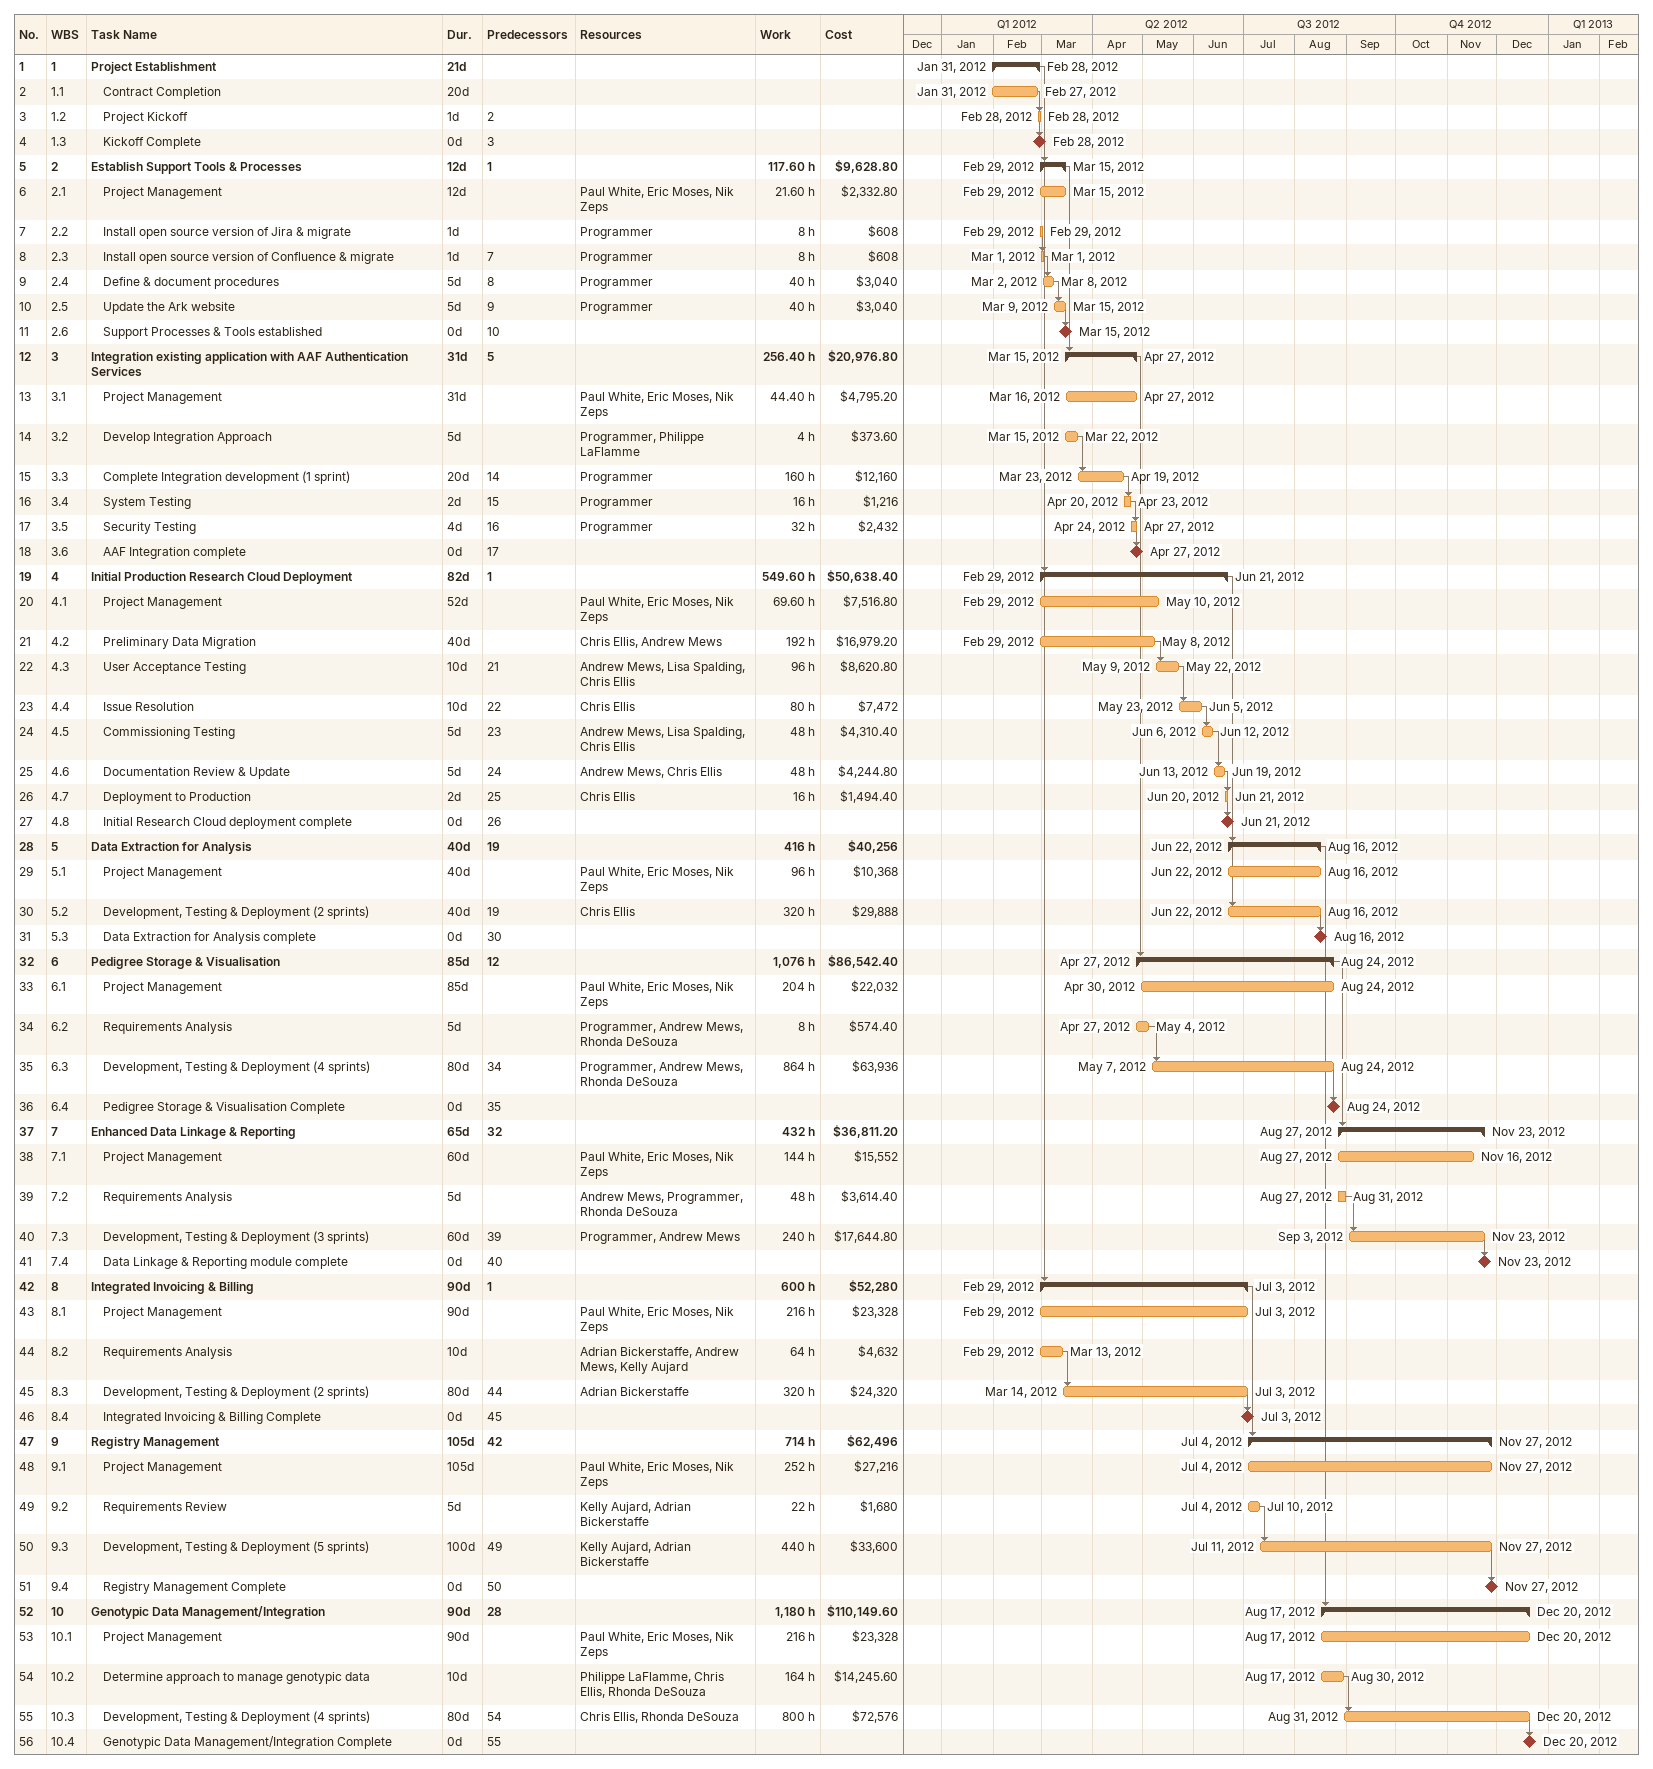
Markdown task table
| ID | WBS | Task | Duration | Start | Finish | Predecessors | Resources | Work (h) | Cost ($) |
|---|---|---|---|---|---|---|---|---|---|
| 1 | 1 | **Project Establishment** | 21d | 2012-01-31 | 2012-02-28 |  |  |  |  |
| 2 | 1.1 | Contract Completion | 20d | 2012-01-31 | 2012-02-27 |  |  |  |  |
| 3 | 1.2 | Project Kickoff | 1d | 2012-02-28 | 2012-02-28 | 2 |  |  |  |
| 4 | 1.3 | Kickoff Complete | 0d | 2012-02-28 | 2012-02-28 | 3 |  |  |  |
| 5 | 2 | **Establish Support Tools & Processes** | 12d | 2012-02-29 | 2012-03-15 | 1 |  | 117.60 | 9628.80 |
| 6 | 2.1 | Project Management | 12d | 2012-02-29 | 2012-03-15 |  | Paul White, Eric Moses, Nik Zeps | 21.60 | 2332.80 |
| 7 | 2.2 | Install open source version of Jira & migrate | 1d | 2012-02-29 | 2012-02-29 |  | Programmer | 8 | 608 |
| 8 | 2.3 | Install open source version of Confluence & migrate | 1d | 2012-03-01 | 2012-03-01 | 7 | Programmer | 8 | 608 |
| 9 | 2.4 | Define & document procedures | 5d | 2012-03-02 | 2012-03-08 | 8 | Programmer | 40 | 3040 |
| 10 | 2.5 | Update the Ark website | 5d | 2012-03-09 | 2012-03-15 | 9 | Programmer | 40 | 3040 |
| 11 | 2.6 | Support Processes & Tools established | 0d | 2012-03-15 | 2012-03-15 | 10 |  |  |  |
| 12 | 3 | **Integration existing application with AAF Authentication Services** | 31d | 2012-03-15 | 2012-04-27 | 5 |  | 256.40 | 20976.80 |
| 13 | 3.1 | Project Management | 31d | 2012-03-16 | 2012-04-27 |  | Paul White, Eric Moses, Nik Zeps | 44.40 | 4795.20 |
| 14 | 3.2 | Develop Integration Approach | 5d | 2012-03-15 | 2012-03-22 |  | Programmer, Philippe LaFlamme | 4 | 373.60 |
| 15 | 3.3 | Complete Integration development (1 sprint) | 20d | 2012-03-23 | 2012-04-19 | 14 | Programmer | 160 | 12160 |
| 16 | 3.4 | System Testing | 2d | 2012-04-20 | 2012-04-23 | 15 | Programmer | 16 | 1216 |
| 17 | 3.5 | Security Testing | 4d | 2012-04-24 | 2012-04-27 | 16 | Programmer | 32 | 2432 |
| 18 | 3.6 | AAF Integration complete | 0d | 2012-04-27 | 2012-04-27 | 17 |  |  |  |
| 19 | 4 | **Initial Production Research Cloud Deployment** | 82d | 2012-02-29 | 2012-06-21 | 1 |  | 549.60 | 50638.40 |
| 20 | 4.1 | Project Management | 52d | 2012-02-29 | 2012-05-10 |  | Paul White, Eric Moses, Nik Zeps | 69.60 | 7516.80 |
| 21 | 4.2 | Preliminary Data Migration | 40d | 2012-02-29 | 2012-05-08 |  | Chris Ellis, Andrew Mews | 192 | 16979.20 |
| 22 | 4.3 | User Acceptance Testing | 10d | 2012-05-09 | 2012-05-22 | 21 | Andrew Mews, Lisa Spalding, Chris Ellis | 96 | 8620.80 |
| 23 | 4.4 | Issue Resolution | 10d | 2012-05-23 | 2012-06-05 | 22 | Chris Ellis | 80 | 7472 |
| 24 | 4.5 | Commissioning Testing | 5d | 2012-06-06 | 2012-06-12 | 23 | Andrew Mews, Lisa Spalding, Chris Ellis | 48 | 4310.40 |
| 25 | 4.6 | Documentation Review & Update | 5d | 2012-06-13 | 2012-06-19 | 24 | Andrew Mews, Chris Ellis | 48 | 4244.80 |
| 26 | 4.7 | Deployment to Production | 2d | 2012-06-20 | 2012-06-21 | 25 | Chris Ellis | 16 | 1494.40 |
| 27 | 4.8 | Initial Research Cloud deployment complete | 0d | 2012-06-21 | 2012-06-21 | 26 |  |  |  |
| 28 | 5 | **Data Extraction for Analysis** | 40d | 2012-06-22 | 2012-08-16 | 19 |  | 416 | 40256 |
| 29 | 5.1 | Project Management | 40d | 2012-06-22 | 2012-08-16 |  | Paul White, Eric Moses, Nik Zeps | 96 | 10368 |
| 30 | 5.2 | Development, Testing & Deployment (2 sprints) | 40d | 2012-06-22 | 2012-08-16 | 19 | Chris Ellis | 320 | 29888 |
| 31 | 5.3 | Data Extraction for Analysis complete | 0d | 2012-08-16 | 2012-08-16 | 30 |  |  |  |
| 32 | 6 | **Pedigree Storage & Visualisation** | 85d | 2012-04-27 | 2012-08-24 | 12 |  | 1076 | 86542.40 |
| 33 | 6.1 | Project Management | 85d | 2012-04-30 | 2012-08-24 |  | Paul White, Eric Moses, Nik Zeps | 204 | 22032 |
| 34 | 6.2 | Requirements Analysis | 5d | 2012-04-27 | 2012-05-04 |  | Programmer, Andrew Mews, Rhonda DeSouza | 8 | 574.40 |
| 35 | 6.3 | Development, Testing & Deployment (4 sprints) | 80d | 2012-05-07 | 2012-08-24 | 34 | Programmer, Andrew Mews, Rhonda DeSouza | 864 | 63936 |
| 36 | 6.4 | Pedigree Storage & Visualisation Complete | 0d | 2012-08-24 | 2012-08-24 | 35 |  |  |  |
| 37 | 7 | **Enhanced Data Linkage & Reporting** | 65d | 2012-08-27 | 2012-11-23 | 32 |  | 432 | 36811.20 |
| 38 | 7.1 | Project Management | 60d | 2012-08-27 | 2012-11-16 |  | Paul White, Eric Moses, Nik Zeps | 144 | 15552 |
| 39 | 7.2 | Requirements Analysis | 5d | 2012-08-27 | 2012-08-31 |  | Andrew Mews, Programmer, Rhonda DeSouza | 48 | 3614.40 |
| 40 | 7.3 | Development, Testing & Deployment (3 sprints) | 60d | 2012-09-03 | 2012-11-23 | 39 | Programmer, Andrew Mews | 240 | 17644.80 |
| 41 | 7.4 | Data Linkage & Reporting module complete | 0d | 2012-11-23 | 2012-11-23 | 40 |  |  |  |
| 42 | 8 | **Integrated Invoicing & Billing** | 90d | 2012-02-29 | 2012-07-03 | 1 |  | 600 | 52280 |
| 43 | 8.1 | Project Management | 90d | 2012-02-29 | 2012-07-03 |  | Paul White, Eric Moses, Nik Zeps | 216 | 23328 |
| 44 | 8.2 | Requirements Analysis | 10d | 2012-02-29 | 2012-03-13 |  | Adrian Bickerstaffe, Andrew Mews, Kelly Aujard | 64 | 4632 |
| 45 | 8.3 | Development, Testing & Deployment (2 sprints) | 80d | 2012-03-14 | 2012-07-03 | 44 | Adrian Bickerstaffe | 320 | 24320 |
| 46 | 8.4 | Integrated Invoicing & Billing Complete | 0d | 2012-07-03 | 2012-07-03 | 45 |  |  |  |
| 47 | 9 | **Registry Management** | 105d | 2012-07-04 | 2012-11-27 | 42 |  | 714 | 62496 |
| 48 | 9.1 | Project Management | 105d | 2012-07-04 | 2012-11-27 |  | Paul White, Eric Moses, Nik Zeps | 252 | 27216 |
| 49 | 9.2 | Requirements Review | 5d | 2012-07-04 | 2012-07-10 |  | Kelly Aujard, Adrian Bickerstaffe | 22 | 1680 |
| 50 | 9.3 | Development, Testing & Deployment (5 sprints) | 100d | 2012-07-11 | 2012-11-27 | 49 | Kelly Aujard, Adrian Bickerstaffe | 440 | 33600 |
| 51 | 9.4 | Registry Management Complete | 0d | 2012-11-27 | 2012-11-27 | 50 |  |  |  |
| 52 | 10 | **Genotypic Data Management/Integration** | 90d | 2012-08-17 | 2012-12-20 | 28 |  | 1180 | 110149.60 |
| 53 | 10.1 | Project Management | 90d | 2012-08-17 | 2012-12-20 |  | Paul White, Eric Moses, Nik Zeps | 216 | 23328 |
| 54 | 10.2 | Determine approach to manage genotypic data | 10d | 2012-08-17 | 2012-08-30 |  | Philippe LaFlamme, Chris Ellis, Rhonda DeSouza | 164 | 14245.60 |
| 55 | 10.3 | Development, Testing & Deployment (4 sprints) | 80d | 2012-08-31 | 2012-12-20 | 54 | Chris Ellis, Rhonda DeSouza | 800 | 72576 |
| 56 | 10.4 | Genotypic Data Management/Integration Complete | 0d | 2012-12-20 | 2012-12-20 | 55 |  |  |  |
